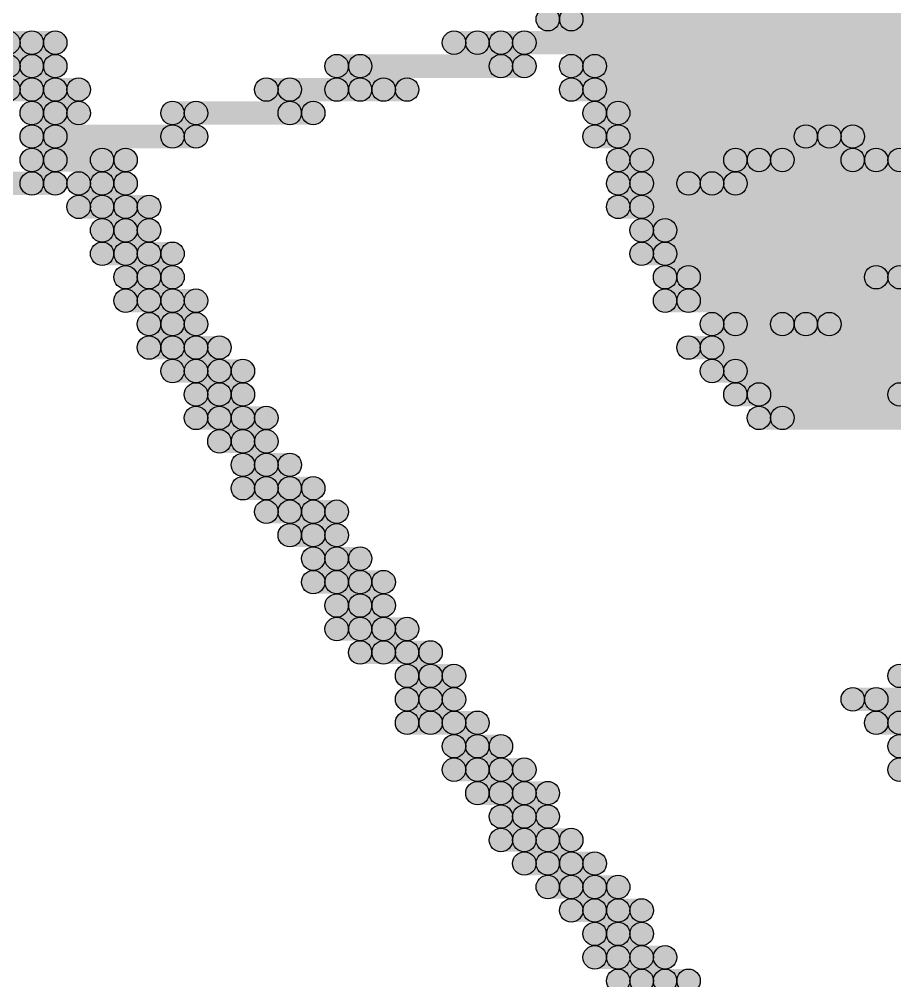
# Model space of a CAD drawing. Header units: millimetres. Extents: x 0 to 137, y 0 to 37.
# Drawn here: x 128.714 to 129.662, y 3.48 to 4.521 of the extents above; entities that cross this region are included whole.
import ezdxf

# ---------------------------------------------------------------- set-up
doc = ezdxf.new("R2010")
doc.units = ezdxf.units.MM
doc.layers.add('TopLayer', color=1, linetype='Continuous')
doc.layers.add('TopSolder', color=216, linetype='Continuous')

msp = doc.modelspace()

# ---------------------------------------------------------------- hatches: boundary and pattern name
at = {"layer": 'TopLayer'}
h = msp.add_hatch(color=1, dxfattribs=at)
edge = h.paths.add_edge_path()
edge.add_arc((129.3114, 4.5212), 0.0127, 0, 360)
for points in [[(129.3114, 4.5085), (129.3114, 4.5339), (130.3274, 4.5339), (130.3274, 4.5085)], [(128.7018, 4.4831), (128.7018, 4.5085), (128.7526, 4.5085), (128.7526, 4.4831)], [(129.2098, 4.4831), (129.2098, 4.5085), (129.2352, 4.5085), (129.2352, 4.4831)], [(129.2606, 4.4831), (129.2606, 4.5085), (129.9718, 4.5085), (129.9718, 4.4831)], [(128.7272, 4.4577), (128.7272, 4.4831), (128.7526, 4.4831), (128.7526, 4.4577)], [(129.0828, 4.4577), (129.0828, 4.4831), (129.2606, 4.4831), (129.2606, 4.4577)], [(129.3368, 4.4577), (129.3368, 4.4831), (129.7432, 4.4831), (129.7432, 4.4577)], [(128.7272, 4.4323), (128.7272, 4.4577), (128.778, 4.4577), (128.778, 4.4323)], [(129.0066, 4.4323), (129.0066, 4.4577), (129.0828, 4.4577), (129.0828, 4.4323)], [(129.1082, 4.4323), (129.1082, 4.4577), (129.1336, 4.4577), (129.1336, 4.4323)], [(129.3368, 4.4323), (129.3368, 4.4577), (130.4544, 4.4577), (130.4544, 4.4323)], [(128.7526, 4.4069), (128.7526, 4.4323), (128.778, 4.4323), (128.778, 4.4069)], [(128.905, 4.4069), (128.905, 4.4323), (129.032, 4.4323), (129.032, 4.4069)], [(129.3622, 4.4069), (129.3622, 4.4323), (129.8194, 4.4323), (129.8194, 4.4069)], [(128.7526, 4.3815), (128.7526, 4.4069), (128.905, 4.4069), (128.905, 4.3815)], [(129.3622, 4.3815), (129.3622, 4.4069), (129.5908, 4.4069), (129.5908, 4.3815)], [(129.6162, 4.3815), (129.6162, 4.4069), (129.8702, 4.4069), (129.8702, 4.3815)], [(128.7526, 4.3561), (128.7526, 4.3815), (128.8288, 4.3815), (128.8288, 4.3561)], [(129.3876, 4.3561), (129.3876, 4.3815), (129.5146, 4.3815), (129.5146, 4.3561)], [(129.54, 4.3561), (129.54, 4.3815), (129.6416, 4.3815), (129.6416, 4.3561)], [(128.651, 4.3307), (128.651, 4.3561), (128.7526, 4.3561), (128.7526, 4.3307)], [(128.8034, 4.3307), (128.8034, 4.3561), (128.8288, 4.3561), (128.8288, 4.3307)], [(129.3876, 4.3307), (129.3876, 4.3561), (129.4638, 4.3561), (129.4638, 4.3307)], [(129.4892, 4.3307), (129.4892, 4.3561), (130.1242, 4.3561), (130.1242, 4.3307)], [(128.8034, 4.3053), (128.8034, 4.3307), (128.8542, 4.3307), (128.8542, 4.3053)], [(129.3876, 4.3053), (129.3876, 4.3307), (129.921, 4.3307), (129.921, 4.3053)], [(128.8288, 4.2799), (128.8288, 4.3053), (128.8542, 4.3053), (128.8542, 4.2799)], [(129.413, 4.2799), (129.413, 4.3053), (131.0894, 4.3053), (131.0894, 4.2799)], [(128.8288, 4.2545), (128.8288, 4.2799), (128.8796, 4.2799), (128.8796, 4.2545)], [(129.413, 4.2545), (129.413, 4.2799), (130.5306, 4.2799), (130.5306, 4.2545)], [(128.8542, 4.2291), (128.8542, 4.2545), (128.8796, 4.2545), (128.8796, 4.2291)], [(129.4384, 4.2291), (129.4384, 4.2545), (129.667, 4.2545), (129.667, 4.2291)], [(128.8542, 4.2037), (128.8542, 4.2291), (128.905, 4.2291), (128.905, 4.2037)], [(129.4384, 4.2037), (129.4384, 4.2291), (129.7432, 4.2291), (129.7432, 4.2037)], [(128.8796, 4.1783), (128.8796, 4.2037), (128.905, 4.2037), (128.905, 4.1783)], [(129.4892, 4.1783), (129.4892, 4.2037), (129.5654, 4.2037), (129.5654, 4.1783)], [(129.5908, 4.1783), (129.5908, 4.2037), (129.8956, 4.2037), (129.8956, 4.1783)], [(128.8796, 4.1529), (128.8796, 4.1783), (128.9304, 4.1783), (128.9304, 4.1529)], [(129.4638, 4.1529), (129.4638, 4.1783), (130.2766, 4.1783), (130.2766, 4.1529)], [(128.905, 4.1275), (128.905, 4.1529), (128.9558, 4.1529), (128.9558, 4.1275)], [(129.4892, 4.1275), (129.4892, 4.1529), (129.794, 4.1529), (129.794, 4.1275)], [(128.9304, 4.1021), (128.9304, 4.1275), (128.9558, 4.1275), (128.9558, 4.1021)], [(129.5146, 4.1021), (129.5146, 4.1275), (129.6924, 4.1275), (129.6924, 4.1021)], [(128.9304, 4.0767), (128.9304, 4.1021), (128.9812, 4.1021), (128.9812, 4.0767)], [(129.54, 4.0767), (129.54, 4.1021), (129.921, 4.1021), (129.921, 4.0767)], [(128.9558, 4.0513), (128.9558, 4.0767), (128.9812, 4.0767), (128.9812, 4.0513)], [(128.9812, 4.0259), (128.9812, 4.0513), (129.0066, 4.0513), (129.0066, 4.0259)], [(128.9812, 4.0005), (128.9812, 4.0259), (129.032, 4.0259), (129.032, 4.0005)], [(129.0066, 3.9751), (129.0066, 4.0005), (129.0574, 4.0005), (129.0574, 3.9751)], [(129.032, 3.9497), (129.032, 3.9751), (129.0574, 3.9751), (129.0574, 3.9497)], [(129.0574, 3.9243), (129.0574, 3.9497), (129.0828, 3.9497), (129.0828, 3.9243)], [(129.0574, 3.8989), (129.0574, 3.9243), (129.1082, 3.9243), (129.1082, 3.8989)], [(129.0828, 3.8735), (129.0828, 3.8989), (129.1082, 3.8989), (129.1082, 3.8735)], [(129.0828, 3.8481), (129.0828, 3.8735), (129.1336, 3.8735), (129.1336, 3.8481)], [(129.1082, 3.8227), (129.1082, 3.8481), (129.159, 3.8481), (129.159, 3.8227)], [(129.159, 3.7973), (129.159, 3.8227), (129.1844, 3.8227), (129.1844, 3.7973)], [(129.159, 3.7719), (129.159, 3.7973), (129.1844, 3.7973), (129.1844, 3.7719)], [(129.6416, 3.7719), (129.6416, 3.7973), (130.2004, 3.7973), (130.2004, 3.7719)], [(129.159, 3.7465), (129.159, 3.7719), (129.2098, 3.7719), (129.2098, 3.7465)], [(129.2098, 3.7211), (129.2098, 3.7465), (129.2352, 3.7465), (129.2352, 3.7211)], [(129.2098, 3.6957), (129.2098, 3.7211), (129.2606, 3.7211), (129.2606, 3.6957)], [(129.2352, 3.6703), (129.2352, 3.6957), (129.286, 3.6957), (129.286, 3.6703)], [(129.2606, 3.6449), (129.2606, 3.6703), (129.286, 3.6703), (129.286, 3.6449)], [(129.2606, 3.6195), (129.2606, 3.6449), (129.3114, 3.6449), (129.3114, 3.6195)], [(129.286, 3.5941), (129.286, 3.6195), (129.3368, 3.6195), (129.3368, 3.5941)], [(129.3114, 3.5687), (129.3114, 3.5941), (129.3622, 3.5941), (129.3622, 3.5687)], [(129.3368, 3.5433), (129.3368, 3.5687), (129.3876, 3.5687), (129.3876, 3.5433)], [(129.3622, 3.5179), (129.3622, 3.5433), (129.3876, 3.5433), (129.3876, 3.5179)], [(129.3622, 3.4925), (129.3622, 3.5179), (129.413, 3.5179), (129.413, 3.4925)], [(129.3876, 3.4671), (129.3876, 3.4925), (129.4384, 3.4925), (129.4384, 3.4671)]]:
    msp.add_hatch(color=1, dxfattribs=at).paths.add_polyline_path(points)
h = msp.add_hatch(color=1, dxfattribs=at)
edge = h.paths.add_edge_path()
edge.add_arc((128.7018, 4.4958), 0.0127, 0, 360)
h = msp.add_hatch(color=1, dxfattribs=at)
edge = h.paths.add_edge_path()
edge.add_arc((128.7526, 4.4958), 0.0127, 0, 360)
h = msp.add_hatch(color=1, dxfattribs=at)
edge = h.paths.add_edge_path()
edge.add_arc((129.2098, 4.4958), 0.0127, 0, 360)
h = msp.add_hatch(color=1, dxfattribs=at)
edge = h.paths.add_edge_path()
edge.add_arc((129.2352, 4.4958), 0.0127, 0, 360)
h = msp.add_hatch(color=1, dxfattribs=at)
edge = h.paths.add_edge_path()
edge.add_arc((129.2606, 4.4958), 0.0127, 0, 360)
h = msp.add_hatch(color=1, dxfattribs=at)
edge = h.paths.add_edge_path()
edge.add_arc((128.7272, 4.4704), 0.0127, 0, 360)
h = msp.add_hatch(color=1, dxfattribs=at)
edge = h.paths.add_edge_path()
edge.add_arc((128.7526, 4.4704), 0.0127, 0, 360)
h = msp.add_hatch(color=1, dxfattribs=at)
edge = h.paths.add_edge_path()
edge.add_arc((129.0828, 4.4704), 0.0127, 0, 360)
h = msp.add_hatch(color=1, dxfattribs=at)
edge = h.paths.add_edge_path()
edge.add_arc((129.2606, 4.4704), 0.0127, 0, 360)
h = msp.add_hatch(color=1, dxfattribs=at)
edge = h.paths.add_edge_path()
edge.add_arc((129.3368, 4.4704), 0.0127, 0, 360)
h = msp.add_hatch(color=1, dxfattribs=at)
edge = h.paths.add_edge_path()
edge.add_arc((128.7272, 4.445), 0.0127, 0, 360)
h = msp.add_hatch(color=1, dxfattribs=at)
edge = h.paths.add_edge_path()
edge.add_arc((128.778, 4.445), 0.0127, 0, 360)
h = msp.add_hatch(color=1, dxfattribs=at)
edge = h.paths.add_edge_path()
edge.add_arc((129.0066, 4.445), 0.0127, 0, 360)
h = msp.add_hatch(color=1, dxfattribs=at)
edge = h.paths.add_edge_path()
edge.add_arc((129.0828, 4.445), 0.0127, 0, 360)
h = msp.add_hatch(color=1, dxfattribs=at)
edge = h.paths.add_edge_path()
edge.add_arc((129.1082, 4.445), 0.0127, 0, 360)
h = msp.add_hatch(color=1, dxfattribs=at)
edge = h.paths.add_edge_path()
edge.add_arc((129.1336, 4.445), 0.0127, 0, 360)
h = msp.add_hatch(color=1, dxfattribs=at)
edge = h.paths.add_edge_path()
edge.add_arc((129.3368, 4.445), 0.0127, 0, 360)
h = msp.add_hatch(color=1, dxfattribs=at)
edge = h.paths.add_edge_path()
edge.add_arc((128.7526, 4.4196), 0.0127, 0, 360)
h = msp.add_hatch(color=1, dxfattribs=at)
edge = h.paths.add_edge_path()
edge.add_arc((128.778, 4.4196), 0.0127, 0, 360)
h = msp.add_hatch(color=1, dxfattribs=at)
edge = h.paths.add_edge_path()
edge.add_arc((128.905, 4.4196), 0.0127, 0, 360)
h = msp.add_hatch(color=1, dxfattribs=at)
edge = h.paths.add_edge_path()
edge.add_arc((129.032, 4.4196), 0.0127, 0, 360)
h = msp.add_hatch(color=1, dxfattribs=at)
edge = h.paths.add_edge_path()
edge.add_arc((129.3622, 4.4196), 0.0127, 0, 360)
h = msp.add_hatch(color=1, dxfattribs=at)
edge = h.paths.add_edge_path()
edge.add_arc((128.7526, 4.3942), 0.0127, 0, 360)
h = msp.add_hatch(color=1, dxfattribs=at)
edge = h.paths.add_edge_path()
edge.add_arc((128.905, 4.3942), 0.0127, 0, 360)
h = msp.add_hatch(color=1, dxfattribs=at)
edge = h.paths.add_edge_path()
edge.add_arc((129.3622, 4.3942), 0.0127, 0, 360)
h = msp.add_hatch(color=1, dxfattribs=at)
edge = h.paths.add_edge_path()
edge.add_arc((129.5908, 4.3942), 0.0127, 0, 360)
h = msp.add_hatch(color=1, dxfattribs=at)
edge = h.paths.add_edge_path()
edge.add_arc((129.6162, 4.3942), 0.0127, 0, 360)
h = msp.add_hatch(color=1, dxfattribs=at)
edge = h.paths.add_edge_path()
edge.add_arc((128.7526, 4.3688), 0.0127, 0, 360)
h = msp.add_hatch(color=1, dxfattribs=at)
edge = h.paths.add_edge_path()
edge.add_arc((128.8288, 4.3688), 0.0127, 0, 360)
h = msp.add_hatch(color=1, dxfattribs=at)
edge = h.paths.add_edge_path()
edge.add_arc((129.3876, 4.3688), 0.0127, 0, 360)
h = msp.add_hatch(color=1, dxfattribs=at)
edge = h.paths.add_edge_path()
edge.add_arc((129.5146, 4.3688), 0.0127, 0, 360)
h = msp.add_hatch(color=1, dxfattribs=at)
edge = h.paths.add_edge_path()
edge.add_arc((129.54, 4.3688), 0.0127, 0, 360)
h = msp.add_hatch(color=1, dxfattribs=at)
edge = h.paths.add_edge_path()
edge.add_arc((129.6416, 4.3688), 0.0127, 0, 360)
h = msp.add_hatch(color=1, dxfattribs=at)
edge = h.paths.add_edge_path()
edge.add_arc((129.667, 4.3688), 0.0127, 0, 360)
h = msp.add_hatch(color=1, dxfattribs=at)
edge = h.paths.add_edge_path()
edge.add_arc((128.7526, 4.3434), 0.0127, 0, 360)
h = msp.add_hatch(color=1, dxfattribs=at)
edge = h.paths.add_edge_path()
edge.add_arc((128.8034, 4.3434), 0.0127, 0, 360)
h = msp.add_hatch(color=1, dxfattribs=at)
edge = h.paths.add_edge_path()
edge.add_arc((128.8288, 4.3434), 0.0127, 0, 360)
h = msp.add_hatch(color=1, dxfattribs=at)
edge = h.paths.add_edge_path()
edge.add_arc((129.3876, 4.3434), 0.0127, 0, 360)
h = msp.add_hatch(color=1, dxfattribs=at)
edge = h.paths.add_edge_path()
edge.add_arc((129.4638, 4.3434), 0.0127, 0, 360)
h = msp.add_hatch(color=1, dxfattribs=at)
edge = h.paths.add_edge_path()
edge.add_arc((129.4892, 4.3434), 0.0127, 0, 360)
h = msp.add_hatch(color=1, dxfattribs=at)
edge = h.paths.add_edge_path()
edge.add_arc((128.8034, 4.318), 0.0127, 0, 360)
h = msp.add_hatch(color=1, dxfattribs=at)
edge = h.paths.add_edge_path()
edge.add_arc((128.8542, 4.318), 0.0127, 0, 360)
h = msp.add_hatch(color=1, dxfattribs=at)
edge = h.paths.add_edge_path()
edge.add_arc((129.3876, 4.318), 0.0127, 0, 360)
h = msp.add_hatch(color=1, dxfattribs=at)
edge = h.paths.add_edge_path()
edge.add_arc((128.8288, 4.2926), 0.0127, 0, 360)
h = msp.add_hatch(color=1, dxfattribs=at)
edge = h.paths.add_edge_path()
edge.add_arc((128.8542, 4.2926), 0.0127, 0, 360)
h = msp.add_hatch(color=1, dxfattribs=at)
edge = h.paths.add_edge_path()
edge.add_arc((129.413, 4.2926), 0.0127, 0, 360)
h = msp.add_hatch(color=1, dxfattribs=at)
edge = h.paths.add_edge_path()
edge.add_arc((128.8288, 4.2672), 0.0127, 0, 360)
h = msp.add_hatch(color=1, dxfattribs=at)
edge = h.paths.add_edge_path()
edge.add_arc((128.8796, 4.2672), 0.0127, 0, 360)
h = msp.add_hatch(color=1, dxfattribs=at)
edge = h.paths.add_edge_path()
edge.add_arc((129.413, 4.2672), 0.0127, 0, 360)
h = msp.add_hatch(color=1, dxfattribs=at)
edge = h.paths.add_edge_path()
edge.add_arc((128.8542, 4.2418), 0.0127, 0, 360)
h = msp.add_hatch(color=1, dxfattribs=at)
edge = h.paths.add_edge_path()
edge.add_arc((128.8796, 4.2418), 0.0127, 0, 360)
h = msp.add_hatch(color=1, dxfattribs=at)
edge = h.paths.add_edge_path()
edge.add_arc((129.4384, 4.2418), 0.0127, 0, 360)
h = msp.add_hatch(color=1, dxfattribs=at)
edge = h.paths.add_edge_path()
edge.add_arc((129.667, 4.2418), 0.0127, 0, 360)
h = msp.add_hatch(color=1, dxfattribs=at)
edge = h.paths.add_edge_path()
edge.add_arc((128.8542, 4.2164), 0.0127, 0, 360)
h = msp.add_hatch(color=1, dxfattribs=at)
edge = h.paths.add_edge_path()
edge.add_arc((128.905, 4.2164), 0.0127, 0, 360)
h = msp.add_hatch(color=1, dxfattribs=at)
edge = h.paths.add_edge_path()
edge.add_arc((129.4384, 4.2164), 0.0127, 0, 360)
h = msp.add_hatch(color=1, dxfattribs=at)
edge = h.paths.add_edge_path()
edge.add_arc((128.8796, 4.191), 0.0127, 0, 360)
h = msp.add_hatch(color=1, dxfattribs=at)
edge = h.paths.add_edge_path()
edge.add_arc((128.905, 4.191), 0.0127, 0, 360)
h = msp.add_hatch(color=1, dxfattribs=at)
edge = h.paths.add_edge_path()
edge.add_arc((129.4892, 4.191), 0.0127, 0, 360)
h = msp.add_hatch(color=1, dxfattribs=at)
edge = h.paths.add_edge_path()
edge.add_arc((129.5654, 4.191), 0.0127, 0, 360)
h = msp.add_hatch(color=1, dxfattribs=at)
edge = h.paths.add_edge_path()
edge.add_arc((129.5908, 4.191), 0.0127, 0, 360)
h = msp.add_hatch(color=1, dxfattribs=at)
edge = h.paths.add_edge_path()
edge.add_arc((128.8796, 4.1656), 0.0127, 0, 360)
h = msp.add_hatch(color=1, dxfattribs=at)
edge = h.paths.add_edge_path()
edge.add_arc((128.9304, 4.1656), 0.0127, 0, 360)
h = msp.add_hatch(color=1, dxfattribs=at)
edge = h.paths.add_edge_path()
edge.add_arc((129.4638, 4.1656), 0.0127, 0, 360)
h = msp.add_hatch(color=1, dxfattribs=at)
edge = h.paths.add_edge_path()
edge.add_arc((128.905, 4.1402), 0.0127, 0, 360)
h = msp.add_hatch(color=1, dxfattribs=at)
edge = h.paths.add_edge_path()
edge.add_arc((128.9558, 4.1402), 0.0127, 0, 360)
h = msp.add_hatch(color=1, dxfattribs=at)
edge = h.paths.add_edge_path()
edge.add_arc((129.4892, 4.1402), 0.0127, 0, 360)
h = msp.add_hatch(color=1, dxfattribs=at)
edge = h.paths.add_edge_path()
edge.add_arc((128.9304, 4.1148), 0.0127, 0, 360)
h = msp.add_hatch(color=1, dxfattribs=at)
edge = h.paths.add_edge_path()
edge.add_arc((128.9558, 4.1148), 0.0127, 0, 360)
h = msp.add_hatch(color=1, dxfattribs=at)
edge = h.paths.add_edge_path()
edge.add_arc((129.5146, 4.1148), 0.0127, 0, 360)
h = msp.add_hatch(color=1, dxfattribs=at)
edge = h.paths.add_edge_path()
edge.add_arc((128.9304, 4.0894), 0.0127, 0, 360)
h = msp.add_hatch(color=1, dxfattribs=at)
edge = h.paths.add_edge_path()
edge.add_arc((128.9812, 4.0894), 0.0127, 0, 360)
h = msp.add_hatch(color=1, dxfattribs=at)
edge = h.paths.add_edge_path()
edge.add_arc((129.54, 4.0894), 0.0127, 0, 360)
h = msp.add_hatch(color=1, dxfattribs=at)
edge = h.paths.add_edge_path()
edge.add_arc((128.9558, 4.064), 0.0127, 0, 360)
h = msp.add_hatch(color=1, dxfattribs=at)
edge = h.paths.add_edge_path()
edge.add_arc((128.9812, 4.064), 0.0127, 0, 360)
h = msp.add_hatch(color=1, dxfattribs=at)
edge = h.paths.add_edge_path()
edge.add_arc((128.9812, 4.0386), 0.0127, 0, 360)
h = msp.add_hatch(color=1, dxfattribs=at)
edge = h.paths.add_edge_path()
edge.add_arc((129.0066, 4.0386), 0.0127, 0, 360)
h = msp.add_hatch(color=1, dxfattribs=at)
edge = h.paths.add_edge_path()
edge.add_arc((128.9812, 4.0132), 0.0127, 0, 360)
h = msp.add_hatch(color=1, dxfattribs=at)
edge = h.paths.add_edge_path()
edge.add_arc((129.032, 4.0132), 0.0127, 0, 360)
h = msp.add_hatch(color=1, dxfattribs=at)
edge = h.paths.add_edge_path()
edge.add_arc((129.0066, 3.9878), 0.0127, 0, 360)
h = msp.add_hatch(color=1, dxfattribs=at)
edge = h.paths.add_edge_path()
edge.add_arc((129.0574, 3.9878), 0.0127, 0, 360)
h = msp.add_hatch(color=1, dxfattribs=at)
edge = h.paths.add_edge_path()
edge.add_arc((129.032, 3.9624), 0.0127, 0, 360)
h = msp.add_hatch(color=1, dxfattribs=at)
edge = h.paths.add_edge_path()
edge.add_arc((129.0574, 3.9624), 0.0127, 0, 360)
h = msp.add_hatch(color=1, dxfattribs=at)
edge = h.paths.add_edge_path()
edge.add_arc((129.0574, 3.937), 0.0127, 0, 360)
h = msp.add_hatch(color=1, dxfattribs=at)
edge = h.paths.add_edge_path()
edge.add_arc((129.0828, 3.937), 0.0127, 0, 360)
h = msp.add_hatch(color=1, dxfattribs=at)
edge = h.paths.add_edge_path()
edge.add_arc((129.0574, 3.9116), 0.0127, 0, 360)
h = msp.add_hatch(color=1, dxfattribs=at)
edge = h.paths.add_edge_path()
edge.add_arc((129.1082, 3.9116), 0.0127, 0, 360)
h = msp.add_hatch(color=1, dxfattribs=at)
edge = h.paths.add_edge_path()
edge.add_arc((129.0828, 3.8862), 0.0127, 0, 360)
h = msp.add_hatch(color=1, dxfattribs=at)
edge = h.paths.add_edge_path()
edge.add_arc((129.1082, 3.8862), 0.0127, 0, 360)
h = msp.add_hatch(color=1, dxfattribs=at)
edge = h.paths.add_edge_path()
edge.add_arc((129.0828, 3.8608), 0.0127, 0, 360)
h = msp.add_hatch(color=1, dxfattribs=at)
edge = h.paths.add_edge_path()
edge.add_arc((129.1336, 3.8608), 0.0127, 0, 360)
h = msp.add_hatch(color=1, dxfattribs=at)
edge = h.paths.add_edge_path()
edge.add_arc((129.1082, 3.8354), 0.0127, 0, 360)
h = msp.add_hatch(color=1, dxfattribs=at)
edge = h.paths.add_edge_path()
edge.add_arc((129.159, 3.8354), 0.0127, 0, 360)
h = msp.add_hatch(color=1, dxfattribs=at)
edge = h.paths.add_edge_path()
edge.add_arc((129.159, 3.81), 0.0127, 0, 360)
h = msp.add_hatch(color=1, dxfattribs=at)
edge = h.paths.add_edge_path()
edge.add_arc((129.1844, 3.81), 0.0127, 0, 360)
h = msp.add_hatch(color=1, dxfattribs=at)
edge = h.paths.add_edge_path()
edge.add_arc((129.159, 3.7846), 0.0127, 0, 360)
h = msp.add_hatch(color=1, dxfattribs=at)
edge = h.paths.add_edge_path()
edge.add_arc((129.1844, 3.7846), 0.0127, 0, 360)
h = msp.add_hatch(color=1, dxfattribs=at)
edge = h.paths.add_edge_path()
edge.add_arc((129.6416, 3.7846), 0.0127, 0, 360)
h = msp.add_hatch(color=1, dxfattribs=at)
edge = h.paths.add_edge_path()
edge.add_arc((129.159, 3.7592), 0.0127, 0, 360)
h = msp.add_hatch(color=1, dxfattribs=at)
edge = h.paths.add_edge_path()
edge.add_arc((129.2098, 3.7592), 0.0127, 0, 360)
h = msp.add_hatch(color=1, dxfattribs=at)
edge = h.paths.add_edge_path()
edge.add_arc((129.667, 3.7592), 0.0127, 0, 360)
h = msp.add_hatch(color=1, dxfattribs=at)
edge = h.paths.add_edge_path()
edge.add_arc((129.2098, 3.7338), 0.0127, 0, 360)
h = msp.add_hatch(color=1, dxfattribs=at)
edge = h.paths.add_edge_path()
edge.add_arc((129.2352, 3.7338), 0.0127, 0, 360)
h = msp.add_hatch(color=1, dxfattribs=at)
edge = h.paths.add_edge_path()
edge.add_arc((129.2098, 3.7084), 0.0127, 0, 360)
h = msp.add_hatch(color=1, dxfattribs=at)
edge = h.paths.add_edge_path()
edge.add_arc((129.2606, 3.7084), 0.0127, 0, 360)
h = msp.add_hatch(color=1, dxfattribs=at)
edge = h.paths.add_edge_path()
edge.add_arc((129.2352, 3.683), 0.0127, 0, 360)
h = msp.add_hatch(color=1, dxfattribs=at)
edge = h.paths.add_edge_path()
edge.add_arc((129.286, 3.683), 0.0127, 0, 360)
h = msp.add_hatch(color=1, dxfattribs=at)
edge = h.paths.add_edge_path()
edge.add_arc((129.2606, 3.6576), 0.0127, 0, 360)
h = msp.add_hatch(color=1, dxfattribs=at)
edge = h.paths.add_edge_path()
edge.add_arc((129.286, 3.6576), 0.0127, 0, 360)
h = msp.add_hatch(color=1, dxfattribs=at)
edge = h.paths.add_edge_path()
edge.add_arc((129.2606, 3.6322), 0.0127, 0, 360)
h = msp.add_hatch(color=1, dxfattribs=at)
edge = h.paths.add_edge_path()
edge.add_arc((129.3114, 3.6322), 0.0127, 0, 360)
h = msp.add_hatch(color=1, dxfattribs=at)
edge = h.paths.add_edge_path()
edge.add_arc((129.286, 3.6068), 0.0127, 0, 360)
h = msp.add_hatch(color=1, dxfattribs=at)
edge = h.paths.add_edge_path()
edge.add_arc((129.3368, 3.6068), 0.0127, 0, 360)
h = msp.add_hatch(color=1, dxfattribs=at)
edge = h.paths.add_edge_path()
edge.add_arc((129.3114, 3.5814), 0.0127, 0, 360)
h = msp.add_hatch(color=1, dxfattribs=at)
edge = h.paths.add_edge_path()
edge.add_arc((129.3622, 3.5814), 0.0127, 0, 360)
h = msp.add_hatch(color=1, dxfattribs=at)
edge = h.paths.add_edge_path()
edge.add_arc((129.3368, 3.556), 0.0127, 0, 360)
h = msp.add_hatch(color=1, dxfattribs=at)
edge = h.paths.add_edge_path()
edge.add_arc((129.3876, 3.556), 0.0127, 0, 360)
h = msp.add_hatch(color=1, dxfattribs=at)
edge = h.paths.add_edge_path()
edge.add_arc((129.3622, 3.5306), 0.0127, 0, 360)
h = msp.add_hatch(color=1, dxfattribs=at)
edge = h.paths.add_edge_path()
edge.add_arc((129.3876, 3.5306), 0.0127, 0, 360)
h = msp.add_hatch(color=1, dxfattribs=at)
edge = h.paths.add_edge_path()
edge.add_arc((129.3622, 3.5052), 0.0127, 0, 360)
h = msp.add_hatch(color=1, dxfattribs=at)
edge = h.paths.add_edge_path()
edge.add_arc((129.413, 3.5052), 0.0127, 0, 360)
h = msp.add_hatch(color=1, dxfattribs=at)
edge = h.paths.add_edge_path()
edge.add_arc((129.3876, 3.4798), 0.0127, 0, 360)
h = msp.add_hatch(color=1, dxfattribs=at)
edge = h.paths.add_edge_path()
edge.add_arc((129.4384, 3.4798), 0.0127, 0, 360)
at = {"layer": 'TopSolder'}
h = msp.add_hatch(color=216, dxfattribs=at)
edge = h.paths.add_edge_path()
edge.add_arc((129.286, 4.5212), 0.0127, 0, 360)
for points in [[(129.286, 4.5085), (129.286, 4.5339), (130.302, 4.5339), (130.302, 4.5085)], [(128.6764, 4.4831), (128.6764, 4.5085), (128.7272, 4.5085), (128.7272, 4.4831)], [(129.1844, 4.4831), (129.1844, 4.5085), (129.2098, 4.5085), (129.2098, 4.4831)], [(129.2352, 4.4831), (129.2352, 4.5085), (129.9464, 4.5085), (129.9464, 4.4831)], [(128.7018, 4.4577), (128.7018, 4.4831), (128.7272, 4.4831), (128.7272, 4.4577)], [(129.0574, 4.4577), (129.0574, 4.4831), (129.2352, 4.4831), (129.2352, 4.4577)], [(129.3114, 4.4577), (129.3114, 4.4831), (129.7178, 4.4831), (129.7178, 4.4577)], [(128.7018, 4.4323), (128.7018, 4.4577), (128.7526, 4.4577), (128.7526, 4.4323)], [(128.9812, 4.4323), (128.9812, 4.4577), (129.0574, 4.4577), (129.0574, 4.4323)], [(129.0828, 4.4323), (129.0828, 4.4577), (129.1082, 4.4577), (129.1082, 4.4323)], [(129.3114, 4.4323), (129.3114, 4.4577), (130.429, 4.4577), (130.429, 4.4323)], [(128.7272, 4.4069), (128.7272, 4.4323), (128.7526, 4.4323), (128.7526, 4.4069)], [(128.8796, 4.4069), (128.8796, 4.4323), (129.0066, 4.4323), (129.0066, 4.4069)], [(129.3368, 4.4069), (129.3368, 4.4323), (129.794, 4.4323), (129.794, 4.4069)], [(128.7272, 4.3815), (128.7272, 4.4069), (128.8796, 4.4069), (128.8796, 4.3815)], [(129.3368, 4.3815), (129.3368, 4.4069), (129.5654, 4.4069), (129.5654, 4.3815)], [(129.5908, 4.3815), (129.5908, 4.4069), (129.8448, 4.4069), (129.8448, 4.3815)], [(128.7272, 4.3561), (128.7272, 4.3815), (128.8034, 4.3815), (128.8034, 4.3561)], [(129.3622, 4.3561), (129.3622, 4.3815), (129.4892, 4.3815), (129.4892, 4.3561)], [(129.5146, 4.3561), (129.5146, 4.3815), (129.6162, 4.3815), (129.6162, 4.3561)], [(129.6416, 4.3561), (129.6416, 4.3815), (131.2418, 4.3815), (131.2418, 4.3561)], [(128.6256, 4.3307), (128.6256, 4.3561), (128.7272, 4.3561), (128.7272, 4.3307)], [(128.778, 4.3307), (128.778, 4.3561), (128.8034, 4.3561), (128.8034, 4.3307)], [(129.3622, 4.3307), (129.3622, 4.3561), (129.4384, 4.3561), (129.4384, 4.3307)], [(129.4638, 4.3307), (129.4638, 4.3561), (130.0988, 4.3561), (130.0988, 4.3307)], [(128.778, 4.3053), (128.778, 4.3307), (128.8288, 4.3307), (128.8288, 4.3053)], [(129.3622, 4.3053), (129.3622, 4.3307), (129.8956, 4.3307), (129.8956, 4.3053)], [(128.8034, 4.2799), (128.8034, 4.3053), (128.8288, 4.3053), (128.8288, 4.2799)], [(129.3876, 4.2799), (129.3876, 4.3053), (131.064, 4.3053), (131.064, 4.2799)], [(128.8034, 4.2545), (128.8034, 4.2799), (128.8542, 4.2799), (128.8542, 4.2545)], [(129.3876, 4.2545), (129.3876, 4.2799), (130.5052, 4.2799), (130.5052, 4.2545)], [(128.8288, 4.2291), (128.8288, 4.2545), (128.8542, 4.2545), (128.8542, 4.2291)], [(129.413, 4.2291), (129.413, 4.2545), (129.6416, 4.2545), (129.6416, 4.2291)], [(128.8288, 4.2037), (128.8288, 4.2291), (128.8796, 4.2291), (128.8796, 4.2037)], [(129.413, 4.2037), (129.413, 4.2291), (129.7178, 4.2291), (129.7178, 4.2037)], [(128.8542, 4.1783), (128.8542, 4.2037), (128.8796, 4.2037), (128.8796, 4.1783)], [(129.4638, 4.1783), (129.4638, 4.2037), (129.54, 4.2037), (129.54, 4.1783)], [(129.5654, 4.1783), (129.5654, 4.2037), (129.8702, 4.2037), (129.8702, 4.1783)], [(128.8542, 4.1529), (128.8542, 4.1783), (128.905, 4.1783), (128.905, 4.1529)], [(129.4384, 4.1529), (129.4384, 4.1783), (130.2512, 4.1783), (130.2512, 4.1529)], [(128.8796, 4.1275), (128.8796, 4.1529), (128.9304, 4.1529), (128.9304, 4.1275)], [(129.4638, 4.1275), (129.4638, 4.1529), (129.7686, 4.1529), (129.7686, 4.1275)], [(128.905, 4.1021), (128.905, 4.1275), (128.9304, 4.1275), (128.9304, 4.1021)], [(129.4892, 4.1021), (129.4892, 4.1275), (129.667, 4.1275), (129.667, 4.1021)], [(128.905, 4.0767), (128.905, 4.1021), (128.9558, 4.1021), (128.9558, 4.0767)], [(129.5146, 4.0767), (129.5146, 4.1021), (129.8956, 4.1021), (129.8956, 4.0767)], [(128.9304, 4.0513), (128.9304, 4.0767), (128.9558, 4.0767), (128.9558, 4.0513)], [(128.9558, 4.0259), (128.9558, 4.0513), (128.9812, 4.0513), (128.9812, 4.0259)], [(128.9558, 4.0005), (128.9558, 4.0259), (129.0066, 4.0259), (129.0066, 4.0005)], [(128.9812, 3.9751), (128.9812, 4.0005), (129.032, 4.0005), (129.032, 3.9751)], [(129.0066, 3.9497), (129.0066, 3.9751), (129.032, 3.9751), (129.032, 3.9497)], [(129.032, 3.9243), (129.032, 3.9497), (129.0574, 3.9497), (129.0574, 3.9243)], [(129.032, 3.8989), (129.032, 3.9243), (129.0828, 3.9243), (129.0828, 3.8989)], [(129.0574, 3.8735), (129.0574, 3.8989), (129.0828, 3.8989), (129.0828, 3.8735)], [(129.0574, 3.8481), (129.0574, 3.8735), (129.1082, 3.8735), (129.1082, 3.8481)], [(129.0828, 3.8227), (129.0828, 3.8481), (129.1336, 3.8481), (129.1336, 3.8227)], [(129.1336, 3.7973), (129.1336, 3.8227), (129.159, 3.8227), (129.159, 3.7973)], [(129.1336, 3.7719), (129.1336, 3.7973), (129.159, 3.7973), (129.159, 3.7719)], [(129.6162, 3.7719), (129.6162, 3.7973), (130.175, 3.7973), (130.175, 3.7719)], [(129.1336, 3.7465), (129.1336, 3.7719), (129.1844, 3.7719), (129.1844, 3.7465)], [(129.6416, 3.7465), (129.6416, 3.7719), (130.4798, 3.7719), (130.4798, 3.7465)], [(129.1844, 3.7211), (129.1844, 3.7465), (129.2098, 3.7465), (129.2098, 3.7211)], [(129.1844, 3.6957), (129.1844, 3.7211), (129.2352, 3.7211), (129.2352, 3.6957)], [(129.2098, 3.6703), (129.2098, 3.6957), (129.2606, 3.6957), (129.2606, 3.6703)], [(129.2352, 3.6449), (129.2352, 3.6703), (129.2606, 3.6703), (129.2606, 3.6449)], [(129.2352, 3.6195), (129.2352, 3.6449), (129.286, 3.6449), (129.286, 3.6195)], [(129.2606, 3.5941), (129.2606, 3.6195), (129.3114, 3.6195), (129.3114, 3.5941)], [(129.286, 3.5687), (129.286, 3.5941), (129.3368, 3.5941), (129.3368, 3.5687)], [(129.3114, 3.5433), (129.3114, 3.5687), (129.3622, 3.5687), (129.3622, 3.5433)], [(129.3368, 3.5179), (129.3368, 3.5433), (129.3622, 3.5433), (129.3622, 3.5179)], [(129.3368, 3.4925), (129.3368, 3.5179), (129.3876, 3.5179), (129.3876, 3.4925)], [(129.3622, 3.4671), (129.3622, 3.4925), (129.413, 3.4925), (129.413, 3.4671)]]:
    msp.add_hatch(color=216, dxfattribs=at).paths.add_polyline_path(points)
h = msp.add_hatch(color=216, dxfattribs=at)
edge = h.paths.add_edge_path()
edge.add_arc((128.7272, 4.4958), 0.0127, 0, 360)
h = msp.add_hatch(color=216, dxfattribs=at)
edge = h.paths.add_edge_path()
edge.add_arc((129.1844, 4.4958), 0.0127, 0, 360)
h = msp.add_hatch(color=216, dxfattribs=at)
edge = h.paths.add_edge_path()
edge.add_arc((129.2098, 4.4958), 0.0127, 0, 360)
h = msp.add_hatch(color=216, dxfattribs=at)
edge = h.paths.add_edge_path()
edge.add_arc((129.2352, 4.4958), 0.0127, 0, 360)
h = msp.add_hatch(color=216, dxfattribs=at)
edge = h.paths.add_edge_path()
edge.add_arc((128.7018, 4.4704), 0.0127, 0, 360)
h = msp.add_hatch(color=216, dxfattribs=at)
edge = h.paths.add_edge_path()
edge.add_arc((128.7272, 4.4704), 0.0127, 0, 360)
h = msp.add_hatch(color=216, dxfattribs=at)
edge = h.paths.add_edge_path()
edge.add_arc((129.0574, 4.4704), 0.0127, 0, 360)
h = msp.add_hatch(color=216, dxfattribs=at)
edge = h.paths.add_edge_path()
edge.add_arc((129.2352, 4.4704), 0.0127, 0, 360)
h = msp.add_hatch(color=216, dxfattribs=at)
edge = h.paths.add_edge_path()
edge.add_arc((129.3114, 4.4704), 0.0127, 0, 360)
h = msp.add_hatch(color=216, dxfattribs=at)
edge = h.paths.add_edge_path()
edge.add_arc((128.7018, 4.445), 0.0127, 0, 360)
h = msp.add_hatch(color=216, dxfattribs=at)
edge = h.paths.add_edge_path()
edge.add_arc((128.7526, 4.445), 0.0127, 0, 360)
h = msp.add_hatch(color=216, dxfattribs=at)
edge = h.paths.add_edge_path()
edge.add_arc((128.9812, 4.445), 0.0127, 0, 360)
h = msp.add_hatch(color=216, dxfattribs=at)
edge = h.paths.add_edge_path()
edge.add_arc((129.0574, 4.445), 0.0127, 0, 360)
h = msp.add_hatch(color=216, dxfattribs=at)
edge = h.paths.add_edge_path()
edge.add_arc((129.0828, 4.445), 0.0127, 0, 360)
h = msp.add_hatch(color=216, dxfattribs=at)
edge = h.paths.add_edge_path()
edge.add_arc((129.1082, 4.445), 0.0127, 0, 360)
h = msp.add_hatch(color=216, dxfattribs=at)
edge = h.paths.add_edge_path()
edge.add_arc((129.3114, 4.445), 0.0127, 0, 360)
h = msp.add_hatch(color=216, dxfattribs=at)
edge = h.paths.add_edge_path()
edge.add_arc((128.7272, 4.4196), 0.0127, 0, 360)
h = msp.add_hatch(color=216, dxfattribs=at)
edge = h.paths.add_edge_path()
edge.add_arc((128.7526, 4.4196), 0.0127, 0, 360)
h = msp.add_hatch(color=216, dxfattribs=at)
edge = h.paths.add_edge_path()
edge.add_arc((128.8796, 4.4196), 0.0127, 0, 360)
h = msp.add_hatch(color=216, dxfattribs=at)
edge = h.paths.add_edge_path()
edge.add_arc((129.0066, 4.4196), 0.0127, 0, 360)
h = msp.add_hatch(color=216, dxfattribs=at)
edge = h.paths.add_edge_path()
edge.add_arc((129.3368, 4.4196), 0.0127, 0, 360)
h = msp.add_hatch(color=216, dxfattribs=at)
edge = h.paths.add_edge_path()
edge.add_arc((128.7272, 4.3942), 0.0127, 0, 360)
h = msp.add_hatch(color=216, dxfattribs=at)
edge = h.paths.add_edge_path()
edge.add_arc((128.8796, 4.3942), 0.0127, 0, 360)
h = msp.add_hatch(color=216, dxfattribs=at)
edge = h.paths.add_edge_path()
edge.add_arc((129.3368, 4.3942), 0.0127, 0, 360)
h = msp.add_hatch(color=216, dxfattribs=at)
edge = h.paths.add_edge_path()
edge.add_arc((129.5654, 4.3942), 0.0127, 0, 360)
h = msp.add_hatch(color=216, dxfattribs=at)
edge = h.paths.add_edge_path()
edge.add_arc((129.5908, 4.3942), 0.0127, 0, 360)
h = msp.add_hatch(color=216, dxfattribs=at)
edge = h.paths.add_edge_path()
edge.add_arc((128.7272, 4.3688), 0.0127, 0, 360)
h = msp.add_hatch(color=216, dxfattribs=at)
edge = h.paths.add_edge_path()
edge.add_arc((128.8034, 4.3688), 0.0127, 0, 360)
h = msp.add_hatch(color=216, dxfattribs=at)
edge = h.paths.add_edge_path()
edge.add_arc((129.3622, 4.3688), 0.0127, 0, 360)
h = msp.add_hatch(color=216, dxfattribs=at)
edge = h.paths.add_edge_path()
edge.add_arc((129.4892, 4.3688), 0.0127, 0, 360)
h = msp.add_hatch(color=216, dxfattribs=at)
edge = h.paths.add_edge_path()
edge.add_arc((129.5146, 4.3688), 0.0127, 0, 360)
h = msp.add_hatch(color=216, dxfattribs=at)
edge = h.paths.add_edge_path()
edge.add_arc((129.6162, 4.3688), 0.0127, 0, 360)
h = msp.add_hatch(color=216, dxfattribs=at)
edge = h.paths.add_edge_path()
edge.add_arc((129.6416, 4.3688), 0.0127, 0, 360)
h = msp.add_hatch(color=216, dxfattribs=at)
edge = h.paths.add_edge_path()
edge.add_arc((128.7272, 4.3434), 0.0127, 0, 360)
h = msp.add_hatch(color=216, dxfattribs=at)
edge = h.paths.add_edge_path()
edge.add_arc((128.778, 4.3434), 0.0127, 0, 360)
h = msp.add_hatch(color=216, dxfattribs=at)
edge = h.paths.add_edge_path()
edge.add_arc((128.8034, 4.3434), 0.0127, 0, 360)
h = msp.add_hatch(color=216, dxfattribs=at)
edge = h.paths.add_edge_path()
edge.add_arc((129.3622, 4.3434), 0.0127, 0, 360)
h = msp.add_hatch(color=216, dxfattribs=at)
edge = h.paths.add_edge_path()
edge.add_arc((129.4384, 4.3434), 0.0127, 0, 360)
h = msp.add_hatch(color=216, dxfattribs=at)
edge = h.paths.add_edge_path()
edge.add_arc((129.4638, 4.3434), 0.0127, 0, 360)
h = msp.add_hatch(color=216, dxfattribs=at)
edge = h.paths.add_edge_path()
edge.add_arc((128.778, 4.318), 0.0127, 0, 360)
h = msp.add_hatch(color=216, dxfattribs=at)
edge = h.paths.add_edge_path()
edge.add_arc((128.8288, 4.318), 0.0127, 0, 360)
h = msp.add_hatch(color=216, dxfattribs=at)
edge = h.paths.add_edge_path()
edge.add_arc((129.3622, 4.318), 0.0127, 0, 360)
h = msp.add_hatch(color=216, dxfattribs=at)
edge = h.paths.add_edge_path()
edge.add_arc((128.8034, 4.2926), 0.0127, 0, 360)
h = msp.add_hatch(color=216, dxfattribs=at)
edge = h.paths.add_edge_path()
edge.add_arc((128.8288, 4.2926), 0.0127, 0, 360)
h = msp.add_hatch(color=216, dxfattribs=at)
edge = h.paths.add_edge_path()
edge.add_arc((129.3876, 4.2926), 0.0127, 0, 360)
h = msp.add_hatch(color=216, dxfattribs=at)
edge = h.paths.add_edge_path()
edge.add_arc((128.8034, 4.2672), 0.0127, 0, 360)
h = msp.add_hatch(color=216, dxfattribs=at)
edge = h.paths.add_edge_path()
edge.add_arc((128.8542, 4.2672), 0.0127, 0, 360)
h = msp.add_hatch(color=216, dxfattribs=at)
edge = h.paths.add_edge_path()
edge.add_arc((129.3876, 4.2672), 0.0127, 0, 360)
h = msp.add_hatch(color=216, dxfattribs=at)
edge = h.paths.add_edge_path()
edge.add_arc((128.8288, 4.2418), 0.0127, 0, 360)
h = msp.add_hatch(color=216, dxfattribs=at)
edge = h.paths.add_edge_path()
edge.add_arc((128.8542, 4.2418), 0.0127, 0, 360)
h = msp.add_hatch(color=216, dxfattribs=at)
edge = h.paths.add_edge_path()
edge.add_arc((129.413, 4.2418), 0.0127, 0, 360)
h = msp.add_hatch(color=216, dxfattribs=at)
edge = h.paths.add_edge_path()
edge.add_arc((129.6416, 4.2418), 0.0127, 0, 360)
h = msp.add_hatch(color=216, dxfattribs=at)
edge = h.paths.add_edge_path()
edge.add_arc((129.667, 4.2418), 0.0127, 0, 360)
h = msp.add_hatch(color=216, dxfattribs=at)
edge = h.paths.add_edge_path()
edge.add_arc((128.8288, 4.2164), 0.0127, 0, 360)
h = msp.add_hatch(color=216, dxfattribs=at)
edge = h.paths.add_edge_path()
edge.add_arc((128.8796, 4.2164), 0.0127, 0, 360)
h = msp.add_hatch(color=216, dxfattribs=at)
edge = h.paths.add_edge_path()
edge.add_arc((129.413, 4.2164), 0.0127, 0, 360)
h = msp.add_hatch(color=216, dxfattribs=at)
edge = h.paths.add_edge_path()
edge.add_arc((128.8542, 4.191), 0.0127, 0, 360)
h = msp.add_hatch(color=216, dxfattribs=at)
edge = h.paths.add_edge_path()
edge.add_arc((128.8796, 4.191), 0.0127, 0, 360)
h = msp.add_hatch(color=216, dxfattribs=at)
edge = h.paths.add_edge_path()
edge.add_arc((129.4638, 4.191), 0.0127, 0, 360)
h = msp.add_hatch(color=216, dxfattribs=at)
edge = h.paths.add_edge_path()
edge.add_arc((129.54, 4.191), 0.0127, 0, 360)
h = msp.add_hatch(color=216, dxfattribs=at)
edge = h.paths.add_edge_path()
edge.add_arc((129.5654, 4.191), 0.0127, 0, 360)
h = msp.add_hatch(color=216, dxfattribs=at)
edge = h.paths.add_edge_path()
edge.add_arc((128.8542, 4.1656), 0.0127, 0, 360)
h = msp.add_hatch(color=216, dxfattribs=at)
edge = h.paths.add_edge_path()
edge.add_arc((128.905, 4.1656), 0.0127, 0, 360)
h = msp.add_hatch(color=216, dxfattribs=at)
edge = h.paths.add_edge_path()
edge.add_arc((129.4384, 4.1656), 0.0127, 0, 360)
h = msp.add_hatch(color=216, dxfattribs=at)
edge = h.paths.add_edge_path()
edge.add_arc((128.8796, 4.1402), 0.0127, 0, 360)
h = msp.add_hatch(color=216, dxfattribs=at)
edge = h.paths.add_edge_path()
edge.add_arc((128.9304, 4.1402), 0.0127, 0, 360)
h = msp.add_hatch(color=216, dxfattribs=at)
edge = h.paths.add_edge_path()
edge.add_arc((129.4638, 4.1402), 0.0127, 0, 360)
h = msp.add_hatch(color=216, dxfattribs=at)
edge = h.paths.add_edge_path()
edge.add_arc((128.905, 4.1148), 0.0127, 0, 360)
h = msp.add_hatch(color=216, dxfattribs=at)
edge = h.paths.add_edge_path()
edge.add_arc((128.9304, 4.1148), 0.0127, 0, 360)
h = msp.add_hatch(color=216, dxfattribs=at)
edge = h.paths.add_edge_path()
edge.add_arc((129.4892, 4.1148), 0.0127, 0, 360)
h = msp.add_hatch(color=216, dxfattribs=at)
edge = h.paths.add_edge_path()
edge.add_arc((129.667, 4.1148), 0.0127, 0, 360)
h = msp.add_hatch(color=216, dxfattribs=at)
edge = h.paths.add_edge_path()
edge.add_arc((128.905, 4.0894), 0.0127, 0, 360)
h = msp.add_hatch(color=216, dxfattribs=at)
edge = h.paths.add_edge_path()
edge.add_arc((128.9558, 4.0894), 0.0127, 0, 360)
h = msp.add_hatch(color=216, dxfattribs=at)
edge = h.paths.add_edge_path()
edge.add_arc((129.5146, 4.0894), 0.0127, 0, 360)
h = msp.add_hatch(color=216, dxfattribs=at)
edge = h.paths.add_edge_path()
edge.add_arc((128.9304, 4.064), 0.0127, 0, 360)
h = msp.add_hatch(color=216, dxfattribs=at)
edge = h.paths.add_edge_path()
edge.add_arc((128.9558, 4.064), 0.0127, 0, 360)
h = msp.add_hatch(color=216, dxfattribs=at)
edge = h.paths.add_edge_path()
edge.add_arc((128.9558, 4.0386), 0.0127, 0, 360)
h = msp.add_hatch(color=216, dxfattribs=at)
edge = h.paths.add_edge_path()
edge.add_arc((128.9812, 4.0386), 0.0127, 0, 360)
h = msp.add_hatch(color=216, dxfattribs=at)
edge = h.paths.add_edge_path()
edge.add_arc((128.9558, 4.0132), 0.0127, 0, 360)
h = msp.add_hatch(color=216, dxfattribs=at)
edge = h.paths.add_edge_path()
edge.add_arc((129.0066, 4.0132), 0.0127, 0, 360)
h = msp.add_hatch(color=216, dxfattribs=at)
edge = h.paths.add_edge_path()
edge.add_arc((128.9812, 3.9878), 0.0127, 0, 360)
h = msp.add_hatch(color=216, dxfattribs=at)
edge = h.paths.add_edge_path()
edge.add_arc((129.032, 3.9878), 0.0127, 0, 360)
h = msp.add_hatch(color=216, dxfattribs=at)
edge = h.paths.add_edge_path()
edge.add_arc((129.0066, 3.9624), 0.0127, 0, 360)
h = msp.add_hatch(color=216, dxfattribs=at)
edge = h.paths.add_edge_path()
edge.add_arc((129.032, 3.9624), 0.0127, 0, 360)
h = msp.add_hatch(color=216, dxfattribs=at)
edge = h.paths.add_edge_path()
edge.add_arc((129.032, 3.937), 0.0127, 0, 360)
h = msp.add_hatch(color=216, dxfattribs=at)
edge = h.paths.add_edge_path()
edge.add_arc((129.0574, 3.937), 0.0127, 0, 360)
h = msp.add_hatch(color=216, dxfattribs=at)
edge = h.paths.add_edge_path()
edge.add_arc((129.032, 3.9116), 0.0127, 0, 360)
h = msp.add_hatch(color=216, dxfattribs=at)
edge = h.paths.add_edge_path()
edge.add_arc((129.0828, 3.9116), 0.0127, 0, 360)
h = msp.add_hatch(color=216, dxfattribs=at)
edge = h.paths.add_edge_path()
edge.add_arc((129.0574, 3.8862), 0.0127, 0, 360)
h = msp.add_hatch(color=216, dxfattribs=at)
edge = h.paths.add_edge_path()
edge.add_arc((129.0828, 3.8862), 0.0127, 0, 360)
h = msp.add_hatch(color=216, dxfattribs=at)
edge = h.paths.add_edge_path()
edge.add_arc((129.0574, 3.8608), 0.0127, 0, 360)
h = msp.add_hatch(color=216, dxfattribs=at)
edge = h.paths.add_edge_path()
edge.add_arc((129.1082, 3.8608), 0.0127, 0, 360)
h = msp.add_hatch(color=216, dxfattribs=at)
edge = h.paths.add_edge_path()
edge.add_arc((129.0828, 3.8354), 0.0127, 0, 360)
h = msp.add_hatch(color=216, dxfattribs=at)
edge = h.paths.add_edge_path()
edge.add_arc((129.1336, 3.8354), 0.0127, 0, 360)
h = msp.add_hatch(color=216, dxfattribs=at)
edge = h.paths.add_edge_path()
edge.add_arc((129.1336, 3.81), 0.0127, 0, 360)
h = msp.add_hatch(color=216, dxfattribs=at)
edge = h.paths.add_edge_path()
edge.add_arc((129.159, 3.81), 0.0127, 0, 360)
h = msp.add_hatch(color=216, dxfattribs=at)
edge = h.paths.add_edge_path()
edge.add_arc((129.667, 3.81), 0.0127, 0, 360)
h = msp.add_hatch(color=216, dxfattribs=at)
edge = h.paths.add_edge_path()
edge.add_arc((129.1336, 3.7846), 0.0127, 0, 360)
h = msp.add_hatch(color=216, dxfattribs=at)
edge = h.paths.add_edge_path()
edge.add_arc((129.159, 3.7846), 0.0127, 0, 360)
h = msp.add_hatch(color=216, dxfattribs=at)
edge = h.paths.add_edge_path()
edge.add_arc((129.6162, 3.7846), 0.0127, 0, 360)
h = msp.add_hatch(color=216, dxfattribs=at)
edge = h.paths.add_edge_path()
edge.add_arc((129.1336, 3.7592), 0.0127, 0, 360)
h = msp.add_hatch(color=216, dxfattribs=at)
edge = h.paths.add_edge_path()
edge.add_arc((129.1844, 3.7592), 0.0127, 0, 360)
h = msp.add_hatch(color=216, dxfattribs=at)
edge = h.paths.add_edge_path()
edge.add_arc((129.6416, 3.7592), 0.0127, 0, 360)
h = msp.add_hatch(color=216, dxfattribs=at)
edge = h.paths.add_edge_path()
edge.add_arc((129.1844, 3.7338), 0.0127, 0, 360)
h = msp.add_hatch(color=216, dxfattribs=at)
edge = h.paths.add_edge_path()
edge.add_arc((129.2098, 3.7338), 0.0127, 0, 360)
h = msp.add_hatch(color=216, dxfattribs=at)
edge = h.paths.add_edge_path()
edge.add_arc((129.667, 3.7338), 0.0127, 0, 360)
h = msp.add_hatch(color=216, dxfattribs=at)
edge = h.paths.add_edge_path()
edge.add_arc((129.1844, 3.7084), 0.0127, 0, 360)
h = msp.add_hatch(color=216, dxfattribs=at)
edge = h.paths.add_edge_path()
edge.add_arc((129.2352, 3.7084), 0.0127, 0, 360)
h = msp.add_hatch(color=216, dxfattribs=at)
edge = h.paths.add_edge_path()
edge.add_arc((129.667, 3.7084), 0.0127, 0, 360)
h = msp.add_hatch(color=216, dxfattribs=at)
edge = h.paths.add_edge_path()
edge.add_arc((129.2098, 3.683), 0.0127, 0, 360)
h = msp.add_hatch(color=216, dxfattribs=at)
edge = h.paths.add_edge_path()
edge.add_arc((129.2606, 3.683), 0.0127, 0, 360)
h = msp.add_hatch(color=216, dxfattribs=at)
edge = h.paths.add_edge_path()
edge.add_arc((129.2352, 3.6576), 0.0127, 0, 360)
h = msp.add_hatch(color=216, dxfattribs=at)
edge = h.paths.add_edge_path()
edge.add_arc((129.2606, 3.6576), 0.0127, 0, 360)
h = msp.add_hatch(color=216, dxfattribs=at)
edge = h.paths.add_edge_path()
edge.add_arc((129.2352, 3.6322), 0.0127, 0, 360)
h = msp.add_hatch(color=216, dxfattribs=at)
edge = h.paths.add_edge_path()
edge.add_arc((129.286, 3.6322), 0.0127, 0, 360)
h = msp.add_hatch(color=216, dxfattribs=at)
edge = h.paths.add_edge_path()
edge.add_arc((129.2606, 3.6068), 0.0127, 0, 360)
h = msp.add_hatch(color=216, dxfattribs=at)
edge = h.paths.add_edge_path()
edge.add_arc((129.3114, 3.6068), 0.0127, 0, 360)
h = msp.add_hatch(color=216, dxfattribs=at)
edge = h.paths.add_edge_path()
edge.add_arc((129.286, 3.5814), 0.0127, 0, 360)
h = msp.add_hatch(color=216, dxfattribs=at)
edge = h.paths.add_edge_path()
edge.add_arc((129.3368, 3.5814), 0.0127, 0, 360)
h = msp.add_hatch(color=216, dxfattribs=at)
edge = h.paths.add_edge_path()
edge.add_arc((129.3114, 3.556), 0.0127, 0, 360)
h = msp.add_hatch(color=216, dxfattribs=at)
edge = h.paths.add_edge_path()
edge.add_arc((129.3622, 3.556), 0.0127, 0, 360)
h = msp.add_hatch(color=216, dxfattribs=at)
edge = h.paths.add_edge_path()
edge.add_arc((129.3368, 3.5306), 0.0127, 0, 360)
h = msp.add_hatch(color=216, dxfattribs=at)
edge = h.paths.add_edge_path()
edge.add_arc((129.3622, 3.5306), 0.0127, 0, 360)
h = msp.add_hatch(color=216, dxfattribs=at)
edge = h.paths.add_edge_path()
edge.add_arc((129.3368, 3.5052), 0.0127, 0, 360)
h = msp.add_hatch(color=216, dxfattribs=at)
edge = h.paths.add_edge_path()
edge.add_arc((129.3876, 3.5052), 0.0127, 0, 360)
h = msp.add_hatch(color=216, dxfattribs=at)
edge = h.paths.add_edge_path()
edge.add_arc((129.3622, 3.4798), 0.0127, 0, 360)
h = msp.add_hatch(color=216, dxfattribs=at)
edge = h.paths.add_edge_path()
edge.add_arc((129.413, 3.4798), 0.0127, 0, 360)

# ---------------------------------------------------------------- linework, layer by layer
at = {"layer": 'TopLayer'}
for centre in [(129.3114, 4.5212), (128.7018, 4.4958), (128.7526, 4.4958), (129.2098, 4.4958), (129.2352, 4.4958), (129.2606, 4.4958), (128.7272, 4.4704), (128.7526, 4.4704), (129.0828, 4.4704), (129.2606, 4.4704), (129.3368, 4.4704), (128.7272, 4.445), (128.778, 4.445), (129.0066, 4.445), (129.0828, 4.445), (129.1082, 4.445), (129.1336, 4.445), (129.3368, 4.445), (128.7526, 4.4196), (128.778, 4.4196), (128.905, 4.4196), (129.032, 4.4196), (129.3622, 4.4196), (128.7526, 4.3942), (128.905, 4.3942), (129.3622, 4.3942), (129.5908, 4.3942), (129.6162, 4.3942), (128.7526, 4.3688), (128.8288, 4.3688), (129.3876, 4.3688), (129.5146, 4.3688), (129.54, 4.3688), (129.6416, 4.3688), (129.667, 4.3688), (128.7526, 4.3434), (128.8034, 4.3434), (128.8288, 4.3434), (129.3876, 4.3434), (129.4638, 4.3434), (129.4892, 4.3434), (128.8034, 4.318), (128.8542, 4.318), (129.3876, 4.318), (128.8288, 4.2926), (128.8542, 4.2926), (129.413, 4.2926), (128.8288, 4.2672), (128.8796, 4.2672), (129.413, 4.2672), (128.8542, 4.2418), (128.8796, 4.2418), (129.4384, 4.2418), (129.667, 4.2418), (128.8542, 4.2164), (128.905, 4.2164), (129.4384, 4.2164), (128.8796, 4.191), (128.905, 4.191), (129.4892, 4.191), (129.5654, 4.191), (129.5908, 4.191), (128.8796, 4.1656), (128.9304, 4.1656), (129.4638, 4.1656), (128.905, 4.1402), (128.9558, 4.1402), (129.4892, 4.1402), (128.9304, 4.1148), (128.9558, 4.1148), (129.5146, 4.1148), (128.9304, 4.0894), (128.9812, 4.0894), (129.54, 4.0894), (128.9558, 4.064), (128.9812, 4.064), (128.9812, 4.0386), (129.0066, 4.0386), (128.9812, 4.0132), (129.032, 4.0132), (129.0066, 3.9878), (129.0574, 3.9878), (129.032, 3.9624), (129.0574, 3.9624), (129.0574, 3.937), (129.0828, 3.937), (129.0574, 3.9116), (129.1082, 3.9116), (129.0828, 3.8862), (129.1082, 3.8862), (129.0828, 3.8608), (129.1336, 3.8608), (129.1082, 3.8354), (129.159, 3.8354), (129.159, 3.81), (129.1844, 3.81), (129.159, 3.7846), (129.1844, 3.7846), (129.6416, 3.7846), (129.159, 3.7592), (129.2098, 3.7592), (129.667, 3.7592), (129.2098, 3.7338), (129.2352, 3.7338), (129.2098, 3.7084), (129.2606, 3.7084), (129.2352, 3.683), (129.286, 3.683), (129.2606, 3.6576), (129.286, 3.6576), (129.2606, 3.6322), (129.3114, 3.6322), (129.286, 3.6068), (129.3368, 3.6068), (129.3114, 3.5814), (129.3622, 3.5814), (129.3368, 3.556), (129.3876, 3.556), (129.3622, 3.5306), (129.3876, 3.5306), (129.3622, 3.5052), (129.413, 3.5052), (129.3876, 3.4798), (129.4384, 3.4798)]:
    msp.add_circle(centre, 0.0127, dxfattribs=at)
at = {"layer": 'TopSolder'}
for centre in [(129.286, 4.5212), (128.7272, 4.4958), (129.1844, 4.4958), (129.2098, 4.4958), (129.2352, 4.4958), (128.7018, 4.4704), (128.7272, 4.4704), (129.0574, 4.4704), (129.2352, 4.4704), (129.3114, 4.4704), (128.7018, 4.445), (128.7526, 4.445), (128.9812, 4.445), (129.0574, 4.445), (129.0828, 4.445), (129.1082, 4.445), (129.3114, 4.445), (128.7272, 4.4196), (128.7526, 4.4196), (128.8796, 4.4196), (129.0066, 4.4196), (129.3368, 4.4196), (128.7272, 4.3942), (128.8796, 4.3942), (129.3368, 4.3942), (129.5654, 4.3942), (129.5908, 4.3942), (128.7272, 4.3688), (128.8034, 4.3688), (129.3622, 4.3688), (129.4892, 4.3688), (129.5146, 4.3688), (129.6162, 4.3688), (129.6416, 4.3688), (128.7272, 4.3434), (128.778, 4.3434), (128.8034, 4.3434), (129.3622, 4.3434), (129.4384, 4.3434), (129.4638, 4.3434), (128.778, 4.318), (128.8288, 4.318), (129.3622, 4.318), (128.8034, 4.2926), (128.8288, 4.2926), (129.3876, 4.2926), (128.8034, 4.2672), (128.8542, 4.2672), (129.3876, 4.2672), (128.8288, 4.2418), (128.8542, 4.2418), (129.413, 4.2418), (129.6416, 4.2418), (129.667, 4.2418), (128.8288, 4.2164), (128.8796, 4.2164), (129.413, 4.2164), (128.8542, 4.191), (128.8796, 4.191), (129.4638, 4.191), (129.54, 4.191), (129.5654, 4.191), (128.8542, 4.1656), (128.905, 4.1656), (129.4384, 4.1656), (128.8796, 4.1402), (128.9304, 4.1402), (129.4638, 4.1402), (128.905, 4.1148), (128.9304, 4.1148), (129.4892, 4.1148), (129.667, 4.1148), (128.905, 4.0894), (128.9558, 4.0894), (129.5146, 4.0894), (128.9304, 4.064), (128.9558, 4.064), (128.9558, 4.0386), (128.9812, 4.0386), (128.9558, 4.0132), (129.0066, 4.0132), (128.9812, 3.9878), (129.032, 3.9878), (129.0066, 3.9624), (129.032, 3.9624), (129.032, 3.937), (129.0574, 3.937), (129.032, 3.9116), (129.0828, 3.9116), (129.0574, 3.8862), (129.0828, 3.8862), (129.0574, 3.8608), (129.1082, 3.8608), (129.0828, 3.8354), (129.1336, 3.8354), (129.1336, 3.81), (129.159, 3.81), (129.667, 3.81), (129.1336, 3.7846), (129.159, 3.7846), (129.6162, 3.7846), (129.1336, 3.7592), (129.1844, 3.7592), (129.6416, 3.7592), (129.1844, 3.7338), (129.2098, 3.7338), (129.667, 3.7338), (129.1844, 3.7084), (129.2352, 3.7084), (129.667, 3.7084), (129.2098, 3.683), (129.2606, 3.683), (129.2352, 3.6576), (129.2606, 3.6576), (129.2352, 3.6322), (129.286, 3.6322), (129.2606, 3.6068), (129.3114, 3.6068), (129.286, 3.5814), (129.3368, 3.5814), (129.3114, 3.556), (129.3622, 3.556), (129.3368, 3.5306), (129.3622, 3.5306), (129.3368, 3.5052), (129.3876, 3.5052), (129.3622, 3.4798), (129.413, 3.4798)]:
    msp.add_circle(centre, 0.0127, dxfattribs=at)

doc.saveas('drawing.dxf')
